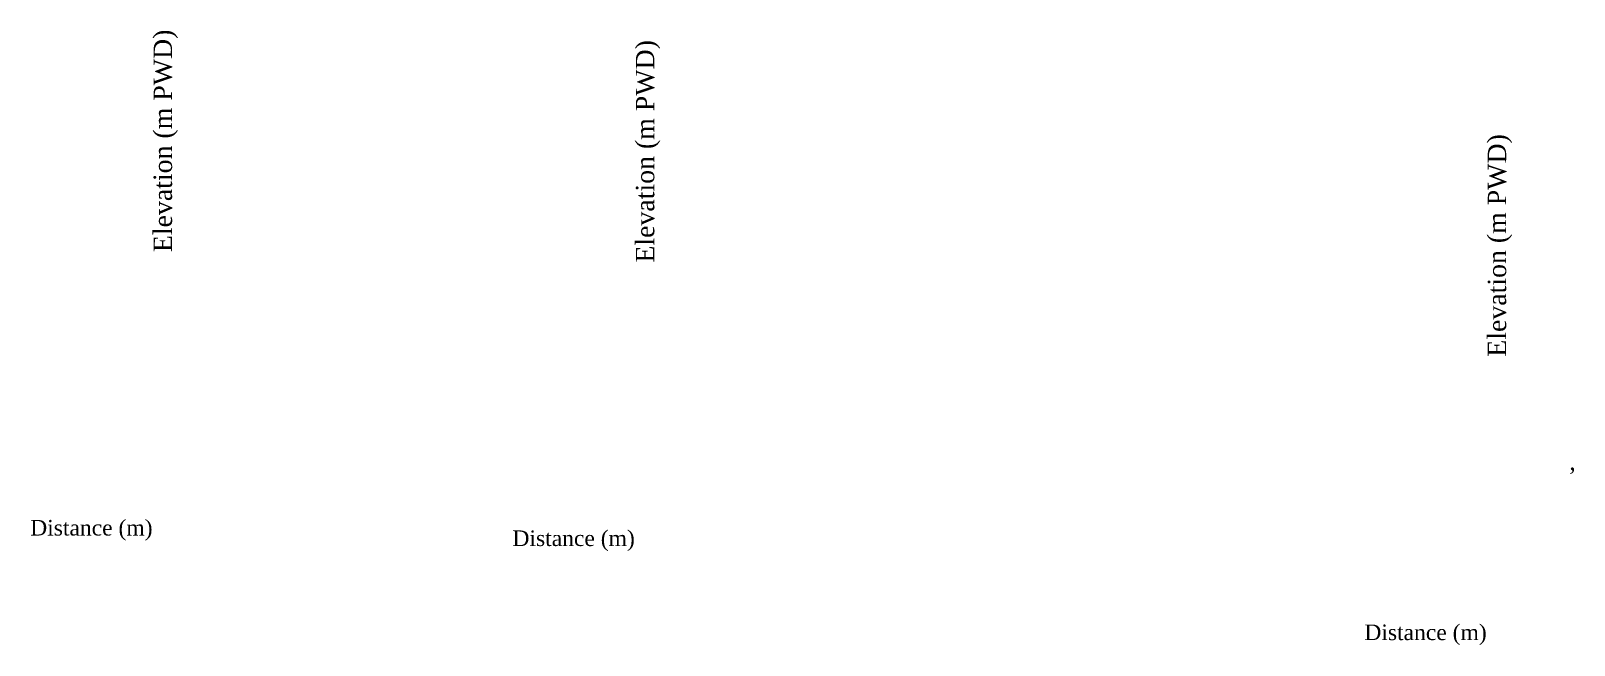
# Model space of a CAD drawing. Header units: inches. Extents: x 0 to 4913108, y -3856 to 5602.
# Drawn here: x 0 to 54.4, y 2.8 to 24.5 of the extents above.
import ezdxf

# ---------------------------------------------------------------- set-up
doc = ezdxf.new("R2010")
doc.units = ezdxf.units.IN
doc.header["$LTSCALE"] = 2.5
doc.header["$MEASUREMENT"] = 0
doc.layers.add('Boundary', color=1, linetype='Continuous', lineweight=40)
doc.layers.add('Design lev.', color=232, linetype='Continuous', lineweight=30)
doc.styles.get("Standard").update_dxf_attribs({"font": 'times.ttf'})

msp = doc.modelspace()

# ---------------------------------------------------------------- texts
at = {"linetype": 'ByBlock', "ltscale": 0.5}
msp.add_text('Elevation (m PWD)', height=0.65, rotation=90, dxfattribs=at).set_placement((5, 16.67))
msp.add_text('Distance (m)', height=0.55, dxfattribs=at).set_placement((0, 6.67))
at = {"layer": 'Boundary', "color": 7, "linetype": 'ByBlock', "ltscale": 0.5}
msp.add_text('Elevation (m PWD)', height=0.65, rotation=90, dxfattribs=at).set_placement((22, 16.3))
msp.add_text('Distance (m)', height=0.55, dxfattribs=at).set_placement((17, 6.3))
at = {"layer": 'Design lev.', "linetype": 'ByBlock', "ltscale": 0.5}
msp.add_text('Elevation (m PWD)', height=0.65, rotation=90, dxfattribs=at).set_placement((52.03, 12.98))
for s, height, p in [(' , ', 0.6, (54.03, 8.98)), ('Distance (m)', 0.55, (47.03, 2.98))]:
    msp.add_text(s, height=height, dxfattribs=at).set_placement(p)

doc.saveas('drawing.dxf')
